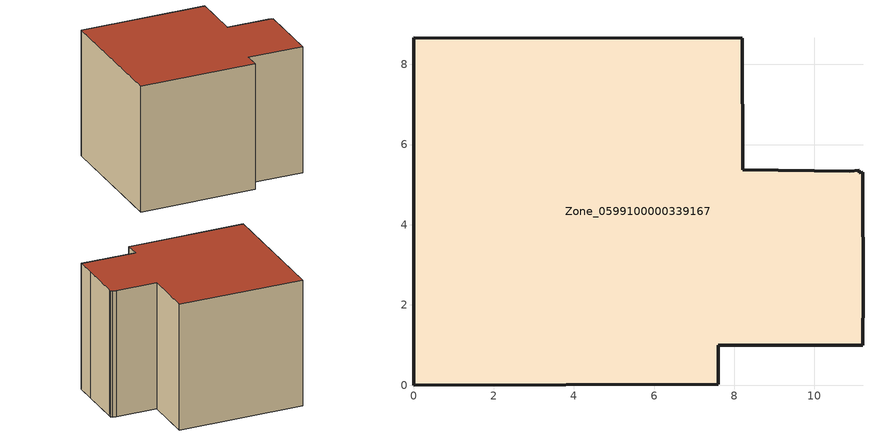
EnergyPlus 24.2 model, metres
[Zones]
Zone_0599100000339167
 floor ground (C_G): 10.88,5.34 11.11,5.35 11.11,5.29 11.21,5.31 11.2,5.04 11.21,2.36 11.2,0.99 7.6,0.99 7.6,0.03 0,0 0.01,8.66 8.2,8.65 8.21,5.37 z0
 wall outside (C_F): 8.21,5.37 8.2,8.65 0.01,8.66 0,0 7.6,0.03 7.6,0.99 11.2,0.99 11.21,2.36 11.2,5.04 11.21,5.31 11.11,5.29 11.11,5.35 10.88,5.34 8.21,5.37 z0:8.42
 roof outside (C_R): 11.11,5.35 10.88,5.34 8.21,5.37 8.2,8.65 0.01,8.66 0,0 7.6,0.03 7.6,0.99 11.2,0.99 11.21,2.36 11.2,5.04 11.21,5.31 11.11,5.29 z8.42
[BUILDING]
Pand.0599100000339167: North Axis=0; Terrain=City; Loads Convergence Tolerance Value=0.04; Temperature Convergence Tolerance Value=0.4; Solar Distribution=FullExterior; Maximum Number of Warmup Days=25; Minimum Number of Warmup Days=1
[Site:Location]
Rotterdam.The.Hague.AP_ZH_NLD Design_Conditions: Latitude=51.96; Longitude=4.45; Time Zone=1; Elevation=-4.5
[SITE:GROUNDTEMPERATURE:BUILDINGSURFACE]
18, 18, 18, 18, 18, 18, 18, 18, 18, 18, 18, 18
[MATERIAL] Thermal Absorptance=0.9; Solar Absorptance=0.7; Visible Absorptance=0.7
Name | Roughness | Thickness | Conductivity | Density | Specific Heat
G.TC.1992-2005 | MediumSmooth | 0.15 | 0.06 | 540 | 1210
F.TC.1992-2005 | Rough | 0.3 | 0.12 | 1920 | 840
R.TC.1992-2005 | MediumRough | 0.2 | 0.08 | 1500 | 1000
[CONSTRUCTION]
C_G: G.TC.1992-2005
C_F: F.TC.1992-2005
C_R: R.TC.1992-2005
[ZONE]
Zone_0599100000339167: Type=1; Multiplier=1; Ceiling Height=Autocalculate; Volume=Autocalculate; Floor Area=autocalculate; Part of Total Floor Area=Yes
[ZONEINFILTRATION:DESIGNFLOWRATE]
Infil_Zone_0599100000339167: Zone or ZoneList or Space or SpaceList=Zone_0599100000339167; Schedule=AlwaysOn; Design Flow Rate Calculation Method=Flow/Area; Flow Rate per Floor Area=0.0015; Constant Term Coefficient=1; Temperature Term Coefficient=0; Velocity Term Coefficient=0; Velocity Squared Term Coefficient=0
[HVACTEMPLATE:ZONE:IDEALLOADSAIRSYSTEM]
Zone_0599100000339167: Maximum Heating Supply Air Temperature=50; Minimum Cooling Supply Air Temperature=13; Maximum Heating Supply Air Humidity Ratio=0.0156; Minimum Cooling Supply Air Humidity Ratio=0.0077; Heating Limit=NoLimit; Cooling Limit=NoLimit; Dehumidification Control Type=ConstantSensibleHeatRatio; Cooling Sensible Heat Ratio=0.7; Dehumidification Setpoint=60; Humidification Control Type=None; Humidification Setpoint=30; Outdoor Air Method=None; Outdoor Air Flow Rate per Person=0.00944; Outdoor Air Flow Rate per Zone Floor Area=0; Outdoor Air Flow Rate per Zone=0; Demand Controlled Ventilation Type=None; Outdoor Air Economizer Type=NoEconomizer; Heat Recovery Type=None; Sensible Heat Recovery Effectiveness=0.7; Latent Heat Recovery Effectiveness=0.65
[ZONECONTROL:THERMOSTAT]
ThermostatControl_Zone_0599100000339167: Zone or ZoneList=Zone_0599100000339167; Control Type Schedule=DualSetpointControlType; Control 1=Thermostat_Zone_0599100000339167; Temperature Difference Between Cutout And Setpoint=0
[THERMOSTATSETPOINT:DUALSETPOINT]
Thermostat_Zone_0599100000339167: Heating Setpoint Temperature Schedule=HeatingSetpoint_Zone_0599100000339167; Cooling Setpoint Temperature Schedule=CoolingSetpoint_Zone_0599100000339167
[SCHEDULE:COMPACT]
HeatingSetpoint_Zone_0599100000339167: Through: 12/31, For: AllDays, Until: 24:00, 21
CoolingSetpoint_Zone_0599100000339167: Through: 12/31, For: AllDays, Until: 24:00, 24
DualSetpointControlType: Through: 12/31, For: AllDays, Until: 24:00, 4
AlwaysOn: Through: 12/31, For: AllDays, Until: 24:00, 1
